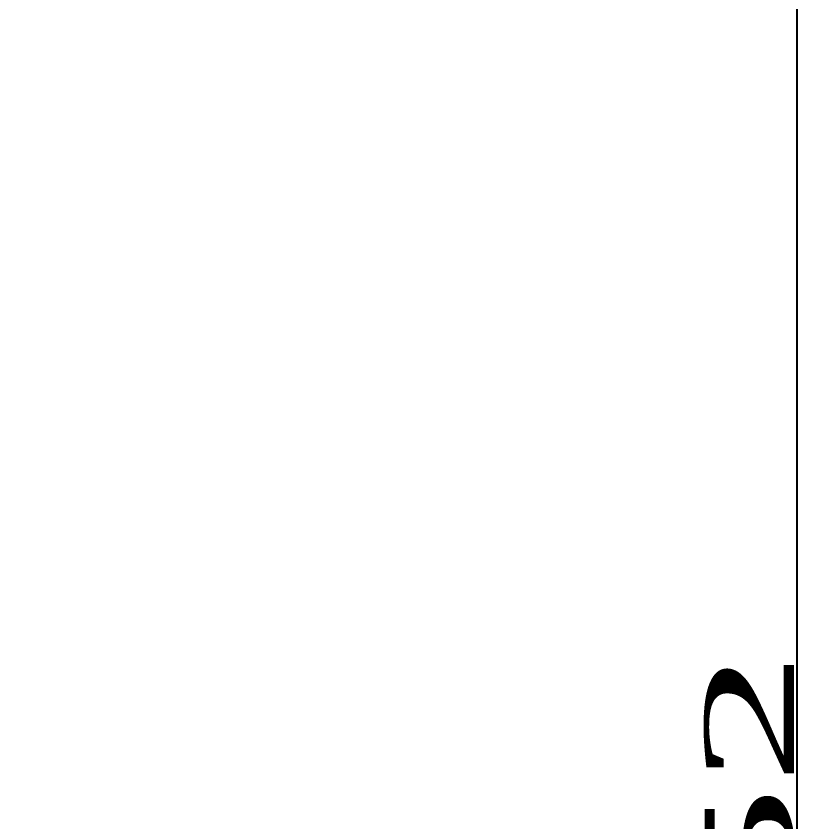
# Model space of a CAD drawing. Header units: millimetres. Extents: x 0 to 8400, y 0 to 5940.
# Drawn here: x 3196 to 3551.4, y 4093.8 to 4453.9 of the extents above; entities that cross this region are included whole.
import ezdxf

# ---------------------------------------------------------------- set-up
doc = ezdxf.new("R2010")
doc.units = ezdxf.units.MM
doc.styles.get("Standard").update_dxf_attribs({"font": 'times.ttf', "width": 2, "height": 50})
doc.dimstyles.new('ISO-25', dxfattribs={"dimtxt": 40, "dimasz": 40, "dimexe": 1.25, "dimexo": 0.625, "dimtad": 1, "dimtxsty": 'Standard', "dimcen": 2.5, "dimclrd": 1, "dimclrt": 1, "dimadec": 0, "dimazin": 0, "dimtfac": 1, "dimtmove": 0, "dimatfit": 3, "dimfxl": 1, "dimarcsym": 0})

# ---------------------------------------------------------------- blocks, each defined once
blk = doc.blocks.new('*D10')
at = {"color": 0, "lineweight": -2, "transparency": 16777216}
for p, q in [((3078.97, 4775.75), (3545.95, 4775.75)), ((3078.97, 3323.75), (3545.95, 3323.75))]:
    blk.add_line(p, q, dxfattribs=at)
at = {"color": 1, "lineweight": -2, "transparency": 16777216}
blk.add_line((3544.7, 4735.75), (3544.7, 3363.75), dxfattribs=at)
at = {"color": 1, "lineweight": 25, "transparency": 16777216}
for points in [[(3538.04, 4735.75), (3551.37, 4735.75), (3544.7, 4775.75)], [(3538.04, 3363.75), (3551.37, 3363.75), (3544.7, 3323.75)]]:
    blk.add_solid(points, dxfattribs=at)
at = {"layer": 'Defpoints', "color": 0, "lineweight": 25, "transparency": 16777216}
for p in [(3078.35, 4775.75), (3078.35, 3323.75), (3544.7, 3323.75)]:
    blk.add_point(p, dxfattribs=at)
at = {"color": 1, "lineweight": 25, "transparency": 16777216, "insert": (3523.73, 4049.75), "char_height": 40, "attachment_point": 5, "rotation": 90}
blk.add_mtext('1452', dxfattribs=at)

msp = doc.modelspace()

# ---------------------------------------------------------------- dimensions: what is measured, and where the dimension line sits
at = {"color": 0, "lineweight": 25}
dim = msp.add_linear_dim(base=(3544.702, 3323.748), p1=(3078.346, 4775.748), p2=(3078.346, 3323.748), angle=90, dimstyle='ISO-25', dxfattribs=at)
dim.commit()
dim.dimension.update_dxf_attribs({"geometry": '*D10', "text_midpoint": (3523.731, 4049.748)})

doc.saveas('drawing.dxf')
